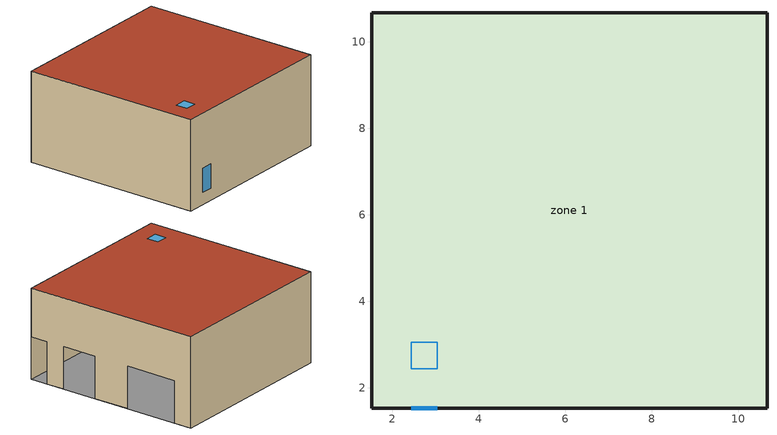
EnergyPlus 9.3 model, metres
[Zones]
zone 1
 floor ground (Exterior Floor): 10.67,10.67 10.67,1.52 1.52,1.52 1.52,10.67 z0
 wall outside (Exterior Wall): 10.67,10.67 1.52,10.67 1.52,1.52 10.67,1.52 z0:4.57; 10.67,1.52,4.57 10.67,1.52,2.13 10.67,2.44,2.13 10.67,2.44,0 10.67,3.35,0 10.67,3.35,2.13 10.67,5.18,2.13 10.67,5.18,0 10.67,7.01,0 10.67,7.01,2.13 10.67,9.75,2.13 10.67,9.75,0 10.67,10.67,0 10.67,10.67,4.57
 window (Exterior Window): 2.44,1.52 3.05,1.52 z0.61:1.83
 roof outside (Exterior Roof): 1.52,10.67 1.52,1.52 10.67,1.52 10.67,10.67 z4.57
 skylight (Exterior Window): 2.44,3.05 2.44,2.44 3.05,2.44 3.05,3.05 z4.57
[Building]
Untitled: North Axis {deg}=0; Terrain=City; Loads Convergence Tolerance Value {W}=0.04; Temperature Convergence Tolerance Value {deltaC}=0.4; Solar Distribution=FullInteriorAndExterior; Maximum Number of Warmup Days=25; Minimum Number of Warmup Days=6
[Site:Location]
CHICAGO_IL_USA TMY2-94846: Latitude {deg}=41.78; Longitude {deg}=-87.75; Time Zone {hr}=-6; Elevation {m}=190
[Material]
Name | Roughness | Thickness {m} | Conductivity {W/m-K} | Density {kg/m3} | Specific Heat {J/kg-K}
I02 50mm insulation board | MediumRough | 0.0508 | 0.03 | 43 | 1210
G01a 19mm gypsum board | MediumSmooth | 0.019 | 0.16 | 800 | 1090
M11 100mm lightweight concrete | MediumRough | 0.1016 | 0.53 | 1280 | 840
F16 Acoustic tile | MediumSmooth | 0.0191 | 0.06 | 368 | 590
M01 100mm brick | MediumRough | 0.1016 | 0.89 | 1920 | 790
M15 200mm heavyweight concrete | MediumRough | 0.2032 | 1.95 | 2240 | 900
[Material:AirGap]
Name | Thermal Resistance {m2-K/W}
F04 Wall air space resistance | 0.15
F05 Ceiling air space resistance | 0.18
[WindowMaterial:Glazing]
Clear 3mm: Optical Data Type=SpectralAverage; Thickness {m}=0.003; Solar Transmittance at Normal Incidence=0.837; Front Side Solar Reflectance at Normal Incidence=0.075; Back Side Solar Reflectance at Normal Incidence=0.075; Visible Transmittance at Normal Incidence=0.898; Front Side Visible Reflectance at Normal Incidence=0.081; Back Side Visible Reflectance at Normal Incidence=0.081; Infrared Transmittance at Normal Incidence=0; Front Side Infrared Hemispherical Emissivity=0.84; Back Side Infrared Hemispherical Emissivity=0.84; Conductivity {W/m-K}=0.9
[WindowMaterial:Gas]
Air 13mm: Gas Type=Air; Thickness {m}=0.0127
[Construction]
Exterior Floor: I02 50mm insulation board, M15 200mm heavyweight concrete
Exterior Wall: M01 100mm brick, M15 200mm heavyweight concrete, I02 50mm insulation board, F04 Wall air space resistance, G01a 19mm gypsum board
Exterior Roof: M11 100mm lightweight concrete, F05 Ceiling air space resistance, F16 Acoustic tile
Exterior Window: Clear 3mm, Air 13mm, Clear 3mm
[Zone]
zone 1: Type=1; Multiplier=1
